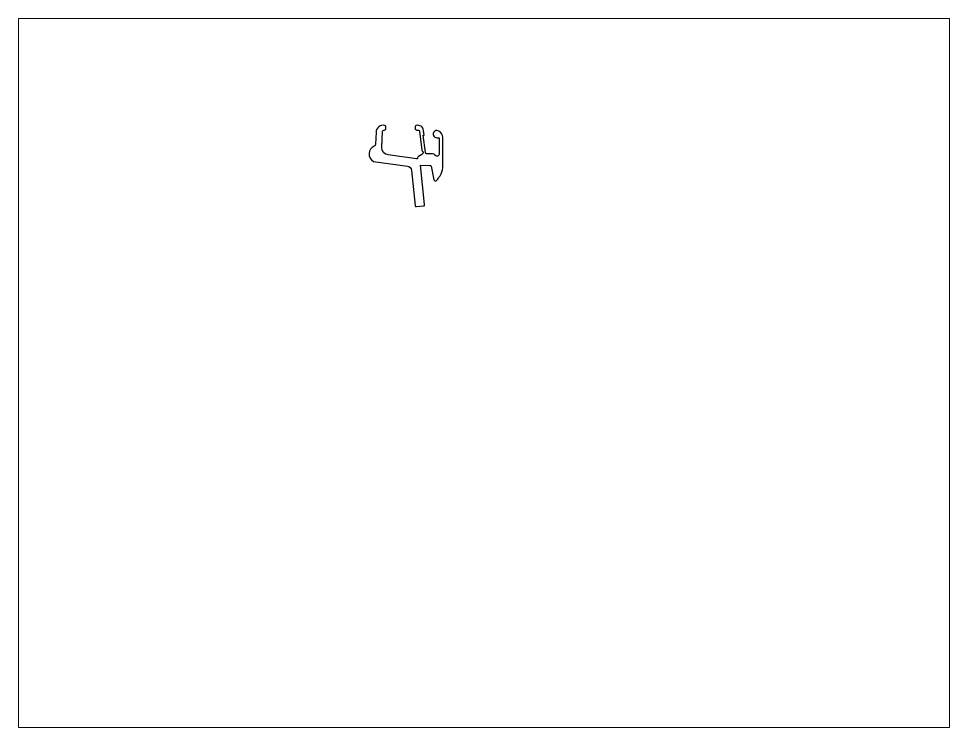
# Paper-space layout 'Layout1' of a CAD drawing. Extents: x 27 to 240, y 20 to 183.
# The model-space entities are those that its viewports show. They can reach past a viewport. Long polylines and large blocks are cut down to what shows.
import ezdxf

# ---------------------------------------------------------------- set-up
doc = ezdxf.new("R2010")
doc.units = 0
doc.header["$LTSCALE"] = 15
doc.layers.get('0').update_dxf_attribs({"linetype": 'CONTINUOUS'})

msp = doc.modelspace()

# ---------------------------------------------------------------- linework, layer by layer
msp.add_lwpolyline([(162.56, 231.03), (163.3, 231.03, -0.378866), (163.8, 230.59), (164.77, 222.67, 0.196262), (165.03, 222.21, -0.517329), (164.97, 221.07), (163.4, 220.09, 0.203452), (162.95, 219.45), (162.92, 219.27, -0.39391), (162.58, 219.04), (150.73, 220.7, -0.388879), (148.15, 223.83), (148.5, 230.56, -0.39896), (149, 231.03), (149.26, 231.03, 0.414214), (149.86, 231.63), (149.86, 232.38, 0.355823), (149.38, 232.97, 0.459173), (145.78, 230.19), (145.52, 225.17, -0.281236), (144.93, 224.31, 0.616149), (144.65, 218.06), (158.74, 216.08, -0.344953), (160.45, 214.3), (161.95, 199.72, 0.414111), (162.5, 199.27), (165.48, 199.58, 0.414407), (165.92, 200.12), (164.25, 216.45), (168.09, 216.39, -0.350055), (168.57, 216), (169.75, 210.41, 0.680192), (171.03, 210.19, -0.021462), (172.28, 212.07, 0.11631), (173.46, 215.38), (173.46, 227.92, 0.318165), (171.46, 230.75, 1.186185), (170.96, 227.83), (171.66, 227.83, -0.414214), (171.96, 227.53), (171.96, 221.23, -0.767327), (170.09, 220.73, 0.267949), (169.23, 221.23), (166.7, 221.23, -0.378866), (166.21, 221.67), (165.32, 228.88), (165.72, 228.92), (165.48, 230.84, 0.447648), (162.42, 232.96, 0.346954), (161.96, 232.38), (161.96, 231.63, 0.414214)], format="xyb", close=True)

psp = doc.layouts.get("Layout1")

# ---------------------------------------------------------------- viewports
at = {"layer": '0', "color": 0, "linetype": 'BYBLOCK', "ltscale": 0.05}
psp.add_viewport(center=(133.35, 101.6), size=(213.36, 162.56), view_center_point=(190.51, 130.3), view_height=293.8955, dxfattribs=at)

doc.saveas('drawing.dxf')
